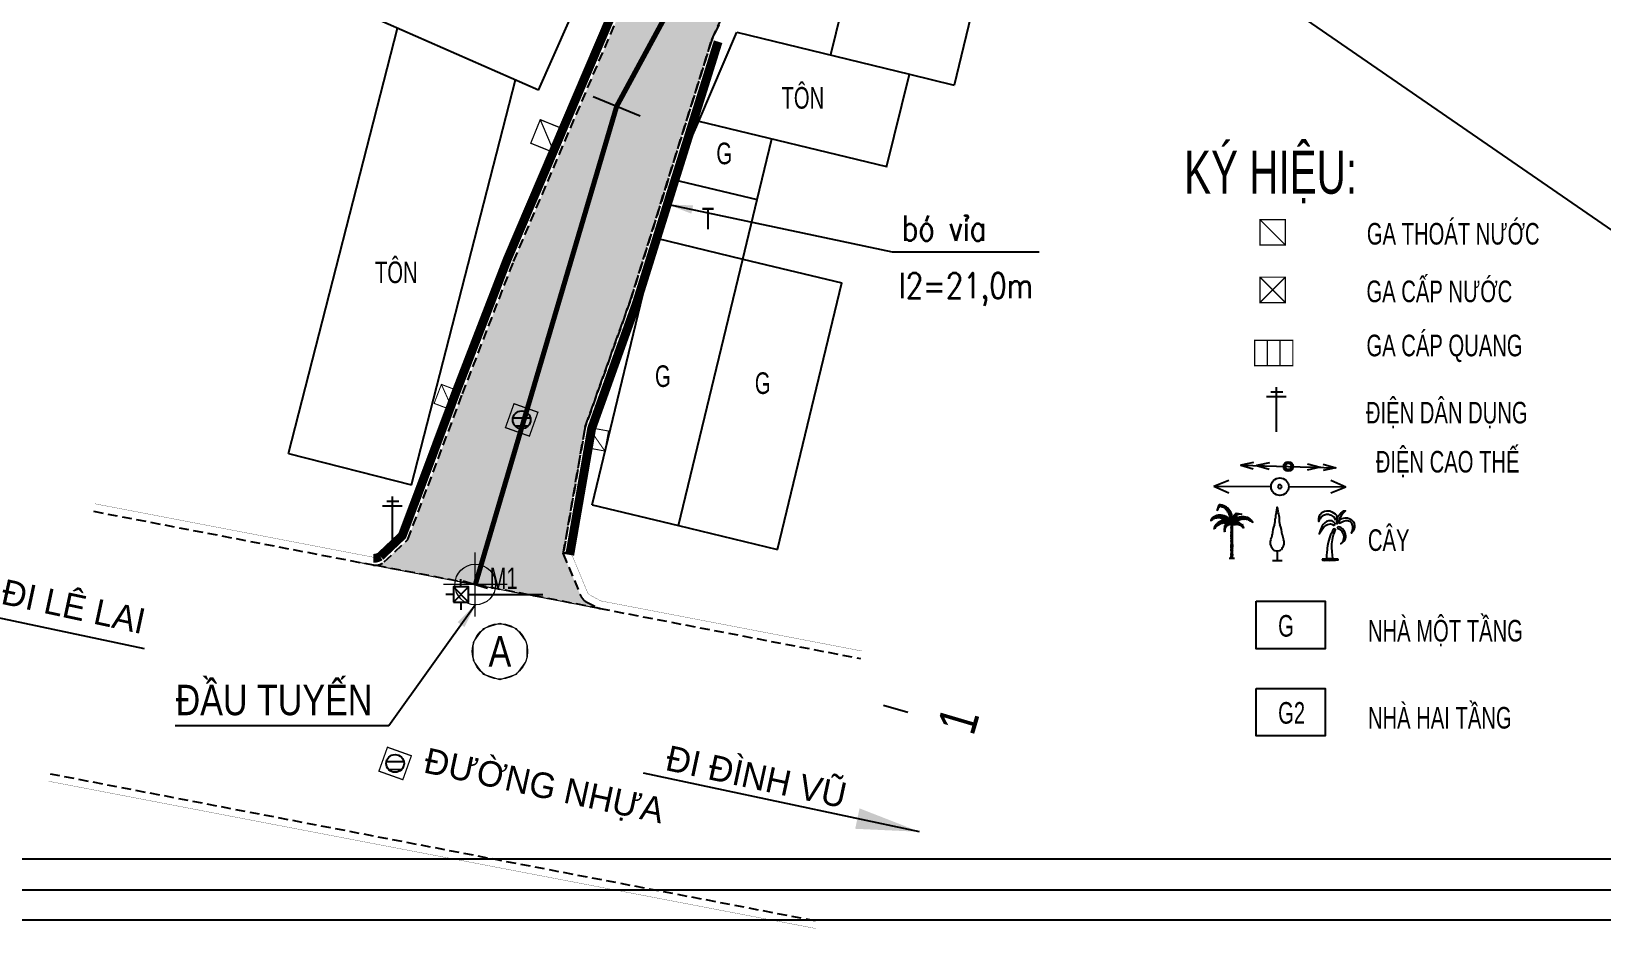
# Model space of a CAD drawing. Header units: millimetres. Extents: x 599607 to 1199256, y 2309327 to 4618784.
# Drawn here: x 1198809.9 to 1198871.7, y 4618521.3 to 4618556.7 of the extents above; entities that cross this region are included whole.
import ezdxf
from ezdxf.enums import TextEntityAlignment as Align

# ---------------------------------------------------------------- set-up
doc = ezdxf.new("R2010")
doc.units = ezdxf.units.MM
doc.set_wipeout_variables(frame=1)
for name, pattern in [('DASHDOT', [1, 0.5, -0.25, 0, -0.25]), ('DASHED', [19.05, 12.7, -6.35]), ('HIDDEN', [0.375, 0.25, -0.125])]:
    doc.linetypes.add(name, pattern=pattern)
for name, color, linetype in [('CAY', 3, 'Continuous'), ('cd', 7, 'Continuous'), ('chu', 6, 'Continuous'), ('coc', 1, 'Continuous'), ('Coc tren tuyen', 3, 'Continuous'), ('ENTTNTHIETKE1', 2, 'Continuous'), ('GA', 7, 'Continuous'), ('KHUNGTEN', 5, 'Continuous'), ('KYHIEU', 7, 'Continuous'), ('NOI', 2, 'Continuous'), ('thep', 2, 'Continuous')]:
    doc.layers.add(name, color=color, linetype=linetype)
doc.layers.add('KCS_Plotter', color=11, linetype='Continuous', plot=False)
for name, color, linetype, lineweight in [('LC Dim', 8, 'Continuous', 18), ('LC Hatch', 252, 'Continuous', 9), ('LC ISO', 160, 'Continuous', 13), ('LC Khac', 4, 'Continuous', 9), ('LC MANH DUT', 35, 'HIDDEN', 5), ('LC Net dam 1', 30, 'Continuous', 30), ('LC Net manh', 239, 'Continuous', 5), ('LC Net truc', 79, 'DASHDOT', 13), ('LC Text1', 3, 'Continuous', 20), ('LC Text2', 7, 'Continuous', 25), ('TK tên cọc', 6, 'Continuous', 18)]:
    doc.layers.add(name, color=color, linetype=linetype, lineweight=lineweight)
doc.styles.add('General text 2', font='arial.ttf')
doc.styles.add('LC 3', font='vnsimli.shx', dxfattribs={"width": 0.75})
doc.styles.get("Standard").update_dxf_attribs({"font": 'RomanS'})
doc.styles.add('style1', font='')
doc.styles.add('T2', font='', dxfattribs={"width": 0.8})
doc.styles.get('style1').set_extended_font_data('.VnAvantH')
doc.styles.get('T2').set_extended_font_data('.VnArialH')
doc.dimstyles.new('ISO-25', dxfattribs={"dimtxt": 2.5, "dimasz": 2.5, "dimexe": 1.25, "dimexo": 0.625, "dimtad": 1, "dimtxsty": 'Standard', "dimcen": 2.5, "dimadec": 0, "dimazin": 2, "dimtfac": 0, "dimtdec": 0, "dimtofl": 0, "dimtmove": 0, "dimatfit": 0, "dimfxl": 1, "dimtzin": 0, "dimarcsym": 0})

# ---------------------------------------------------------------- blocks, each defined once
blk = doc.blocks.new('cay')
at = {"layer": 'CAY', "color": 3, "extrusion": (-0.000518657, 0.000768986, 1)}
for p, q in [((-0.2, 0, 0), (0.2, 0, 0)), ((-0.02, 0.76, 0), (-0.02, 0, 0)), ((-0.38, -0.01, 0), (0.36, -0.01, 0))]:
    blk.add_line(p, q, dxfattribs=at)
blk.add_lwpolyline([(-0.06, 3.91), (-0.02, 4.2), (0.02, 3.91, 0.060426), (0.05, 3.76, -0.106971), (0.13, 3.29, 0.106991), (0.2, 2.82)], format="xyb", dxfattribs=at)
for centre, radius, start, end in [((0.96, 3.36), 1.12, 159.0538, 183.4768), ((-0.67, 3.98), 0.619, 339.0538, 352.8855), ((2.45, 1.79), 2.88, 159.0493, 175.3553), ((-1.29, 3.22), 1.12, 339.0493, 3.4768), ((-2.49, 1.79), 2.88, 4.6759, 20.9819), ((-0.04, 1.39), 0.539, 154.1495, 205.8817), ((-1.53, 2.12), 1.12, 334.1495, 355.3553), ((1.5, 2.12), 1.12, 184.6759, 205.8817), ((0, 1.39), 0.539, 334.1495, 25.8817), ((0.91, 1.85), 1.59, 205.8817, 218.192), ((-0.1, 1.06), 0.312, 218.192, 284.9931), ((0.06, 1.06), 0.312, 255.038, 321.8392), ((-0.94, 1.85), 1.59, 321.8392, 334.1495)]:
    blk.add_arc(centre, radius, start, end, dxfattribs=at)
blk = doc.blocks.new('cdien')
at = {"layer": 'cd', "extrusion": (-0.000518657, 0.000768986, 1)}
for p, q in [((-0.8, 2.78, 0), (0.76, 2.78, 0)), ((-0.46, 3.14, 0), (0.49, 3.14, 0)), ((0, 0), (0, 3.5, 0))]:
    blk.add_line(p, q, dxfattribs=at)
blk = doc.blocks.new('*X1')
at = {"color": 0}
for p, q in [((183.34, -101.34), (183.41, -101.27)), ((183.35, -101.19), (183.42, -101.12)), ((183.35, -101.47), (183.41, -101.41)), ((183.36, -101.61), (183.42, -101.54)), ((183.36, -102.03), (183.43, -101.96)), ((183.36, -102.17), (183.43, -102.1)), ((183.37, -101.74), (183.43, -101.67)), ((183.37, -101.88), (183.44, -101.81)), ((183.38, -102.29), (183.45, -102.22)), ((183.38, -102.43), (183.45, -102.36)), ((183.38, -102.58), (183.45, -102.51)), ((183.38, -102.72), (183.45, -102.65)), ((183.38, -102.86), (183.45, -102.79)), ((183.38, -103), (183.45, -102.93)), ((183.38, -103.14), (183.45, -103.07)), ((183.38, -103.28), (183.45, -103.21)), ((183.38, -103.42), (183.45, -103.35)), ((183.38, -103.56), (183.46, -103.49)), ((183.38, -103.7), (183.45, -103.63)), ((183.38, -103.85), (183.45, -103.78)), ((183.34, -106.43), (183.42, -106.35)), ((183.36, -105.42), (183.44, -105.35)), ((183.36, -105.99), (183.44, -105.91)), ((183.36, -106.12), (183.43, -106.06)), ((183.36, -106.27), (183.44, -106.19)), ((183.36, -106.56), (183.43, -106.48)), ((183.37, -105.27), (183.47, -105.17)), ((183.37, -105.55), (183.43, -105.49)), ((183.37, -106.69), (183.43, -106.63)), ((183.38, -103.99), (183.45, -103.92)), ((183.38, -104.7), (183.46, -104.62)), ((183.38, -104.84), (183.45, -104.77)), ((183.38, -105.82), (183.46, -105.75)), ((183.38, -107.67), (183.45, -107.59)), ((183.38, -107.8), (183.45, -107.74)), ((183.39, -104.12), (183.45, -104.06)), ((183.39, -104.26), (183.46, -104.19)), ((183.39, -104.4), (183.46, -104.33)), ((183.39, -104.54), (183.46, -104.47)), ((183.39, -105.68), (183.45, -105.61)), ((183.39, -107.52), (183.46, -107.44)), ((183.4, -104.96), (183.46, -104.9)), ((183.4, -105.1), (183.47, -105.03)), ((183.41, -106.79), (183.46, -106.74)), ((183.41, -107.91), (183.48, -107.85)), ((183.42, -107.35), (183.51, -107.25)), ((183.44, -106.9), (183.5, -106.84)), ((183.45, -107.03), (183.51, -106.97)), ((183.46, -107.16), (183.53, -107.1)), ((183.37, -108.81), (183.44, -108.74)), ((183.37, -109.93), (183.45, -109.86)), ((183.38, -108.52), (183.45, -108.44)), ((183.38, -108.66), (183.45, -108.59)), ((183.38, -108.94), (183.44, -108.88)), ((183.38, -109.65), (183.48, -109.55)), ((183.38, -109.78), (183.45, -109.71)), ((183.38, -110.07), (183.45, -110)), ((183.39, -109.07), (183.46, -109)), ((183.39, -109.21), (183.46, -109.14)), ((183.4, -108.07), (183.47, -108)), ((183.41, -108.2), (183.47, -108.14)), ((183.41, -108.34), (183.48, -108.27)), ((183.41, -109.33), (183.48, -109.27)), ((183.41, -110.18), (183.47, -110.12)), ((183.42, -109.46), (183.48, -109.4)), ((183.47, -110.27), (183.52, -110.21))]:
    blk.add_line(p, q, dxfattribs=at)
blk = doc.blocks.new('PAL1')
at = {"color": 3}
for p, q in [((-3.83, 14.16), (-4.4, 12.61)), ((-3.81, 14.16), (-4.39, 12.61)), ((0.71, 11.95), (2.25, 11.73)), ((0.71, 11.94), (2.24, 11.71))]:
    blk.add_line(p, q, dxfattribs=at)
at = {"color": 0}
for p, q in [((-2.18, 8.4), (-2.48, 8.38)), ((-2.15, 8.5), (-2.45, 8.48)), ((-2.1, 8.6), (-2.41, 8.58)), ((-2.04, 8.7), (-2.37, 8.68)), ((-1.98, 8.8), (-2.32, 8.78)), ((-1.91, 8.9), (-2.26, 8.88)), ((-1.98, 8.02), (-2.21, 8.37)), ((-1.83, 9), (-2.2, 8.98)), ((-1.92, 8.11), (-2.16, 8.47)), ((-1.74, 9.1), (-2.12, 9.08)), ((-1.86, 8.19), (-2.11, 8.58)), ((-1.64, 9.21), (-2.08, 9.18)), ((-1.8, 8.27), (-2.06, 8.67)), ((-1.73, 8.35), (-2, 8.77)), ((-1.53, 9.31), (-1.98, 9.29)), ((-1.65, 8.41), (-1.94, 8.86)), ((-1.58, 8.48), (-1.88, 8.94)), ((-1.4, 9.41), (-1.85, 9.39)), ((-1.5, 8.54), (-1.82, 9.02)), ((-1.42, 8.59), (-1.75, 9.1)), ((-1.24, 9.52), (-1.71, 9.49)), ((-1.37, 8.63), (-1.63, 9.2)), ((-1.04, 9.63), (-1.53, 9.6)), ((-0.7, 9.74), (-1.3, 9.71)), ((-0.1, 9.34), (0.42, 9.65)), ((0.25, 9.43), (0.68, 9.68)), ((0.47, 9.45), (0.88, 9.69)), ((0.66, 9.45), (1.06, 9.68)), ((0.83, 9.43), (1.22, 9.66)), ((0.98, 9.41), (1.36, 9.63)), ((1.07, 8.78), (0.98, 9.39)), ((1.12, 9.38), (1.45, 9.57)), ((1.14, 8.78), (1.13, 9.38)), ((1.23, 8.77), (1.23, 9.35)), ((1.25, 9.34), (1.57, 9.52)), ((1.33, 8.76), (1.33, 9.32)), ((1.38, 9.3), (1.68, 9.48)), ((1.43, 8.75), (1.43, 9.28)), ((1.49, 9.25), (1.78, 9.42)), ((1.53, 8.74), (1.52, 9.24)), ((1.6, 9.2), (1.88, 9.37)), ((1.62, 8.71), (1.62, 9.19)), ((1.7, 9.15), (1.97, 9.31)), ((1.72, 8.68), (1.72, 9.14)), ((1.8, 9.09), (2.06, 9.24)), ((1.82, 8.65), (1.82, 9.08)), ((1.87, 9.02), (2.14, 9.18)), ((1.92, 8.6), (1.91, 9.02)), ((1.97, 8.97), (2.22, 9.11)), ((2.01, 8.56), (2.01, 8.94)), ((2.06, 8.91), (2.29, 9.04)), ((2.11, 8.5), (2.11, 8.86)), ((2.14, 8.84), (2.36, 8.97)), ((2.21, 8.43), (2.21, 8.77)), ((2.54, 8.9), (2.22, 8.79)), ((2.61, 8.76), (2.31, 8.68)), ((2.31, 8.36), (2.31, 8.67)), ((2.4, 8.27), (2.4, 8.56)), ((2.41, 8.54), (2.61, 8.55)), ((2.47, 8.47), (2.66, 8.47)), ((2.5, 8.17), (2.5, 8.43)), ((2.53, 8.39), (2.71, 8.38)), ((2.58, 8.31), (2.74, 8.26)), ((-2.34, 7.9), (-2.57, 7.89)), ((-2.35, 7.8), (-2.57, 7.79)), ((-2.36, 7.7), (-2.57, 7.69)), ((-2.32, 8), (-2.56, 7.99)), ((-2.37, 7.6), (-2.56, 7.59)), ((-2.29, 8.1), (-2.55, 8.08)), ((-2.37, 7.51), (-2.55, 7.5)), ((-2.37, 7.41), (-2.54, 7.4)), ((-2.27, 8.2), (-2.53, 8.18)), ((-2.37, 7.31), (-2.52, 7.3)), ((-2.23, 8.3), (-2.51, 8.28)), ((-2.36, 7.22), (-2.49, 7.21)), ((-2.35, 7.12), (-2.46, 7.11)), ((-2.23, 7.34), (-2.37, 7.55)), ((-2.25, 7.19), (-2.37, 7.37)), ((-2.21, 7.48), (-2.36, 7.72)), ((-2.17, 7.6), (-2.34, 7.86)), ((-2.13, 7.72), (-2.32, 8)), ((-2.09, 7.83), (-2.28, 8.13)), ((-2.04, 7.93), (-2.25, 8.25)), ((2.6, 8.06), (2.6, 8.27)), ((2.63, 8.22), (2.79, 8.1))]:
    blk.add_line(p, q, dxfattribs=at)
for p, q in [((-1.78, 9.62), (-0.78, 9.74)), ((-1.52, 9.31), (-1.29, 8.68)), ((-1.39, 9.42), (-1.17, 8.75)), ((-1.24, 9.52), (-1.05, 8.77)), ((-1.04, 9.63), (-0.88, 8.82)), ((-0.78, 9.74), (-0.71, 8.88)), ((-0.72, 9.39), (-0.69, 9.53)), ((-0.72, 9.38), (-0.71, 9.21)), ((-0.71, 9.21), (-0.72, 9.38)), ((-0.69, 9.65), (-0.7, 9.76)), ((-0.66, 9.74), (-0.6, 8.88)), ((-0.63, 9.38), (-0.63, 9.21)), ((-0.63, 9.28), (-0.62, 9.16)), ((-0.63, 9.21), (-0.6, 9.09)), ((-0.63, 9.21), (-0.6, 9.09)), ((-0.6, 9.09), (-0.63, 9.21)), ((-0.61, 9.53), (-0.61, 9.65)), ((-0.6, 8.97), (-0.61, 8.9)), ((-0.6, 8.97), (-0.61, 8.9)), ((-0.61, 8.9), (-0.6, 8.97)), ((-0.6, 9.09), (-0.6, 8.97)), ((-0.6, 9.09), (-0.6, 8.97)), ((-0.6, 8.97), (-0.6, 9.09)), ((-0.58, 9.67), (-0.51, 8.81)), ((-0.52, 9.09), (-0.45, 9.38)), ((-0.52, 9.09), (-0.48, 9.28)), ((-0.52, 8.97), (-0.52, 9.09)), ((-0.52, 8.97), (-0.52, 9.09)), ((-0.51, 8.9), (-0.52, 8.97)), ((-0.51, 8.9), (-0.52, 8.97)), ((-0.38, 9.32), (-0.44, 9.38)), ((-0.43, 9.42), (-0.37, 9.46)), ((-0.3, 9.34), (-0.38, 9.32)), ((-0.37, 9.46), (-0.3, 9.44)), ((-0.3, 9.44), (-0.3, 9.34)), ((0.25, 9.43), (0.51, 8.78)), ((0.47, 9.45), (0.7, 8.79)), ((0.65, 9.45), (0.84, 8.77)), ((0.82, 9.43), (0.98, 8.78)), ((-2.25, 7.19), (-2.37, 7.51)), ((-2.26, 7.02), (-2.37, 7.31)), ((-2.23, 7.34), (-2.36, 7.72)), ((-2.21, 7.48), (-2.35, 7.8)), ((-2.17, 7.6), (-2.32, 8)), ((2.68, 8.01), (2.63, 8.22)), ((-1.13, 0.02), (0.13, 0.02)), ((-1.13, 0.02), (0.13, 0.02)), ((-0.97, 0.02), (0.29, 0.02)), ((-0.97, 0.02), (0.29, 0.02)), ((-0.79, 0.08), (-0.89, 0.02)), ((-0.79, 0.08), (-0.89, 0.02)), ((-0.89, 0.02), (-0.79, 0.08)), ((-0.89, 0.02), (-0.23, 0.02)), ((-0.72, 0.12), (-0.79, 0.08)), ((-0.72, 0.12), (-0.79, 0.08)), ((-0.79, 0.08), (-0.72, 0.12)), ((-0.7, 0.17), (-0.72, 0.12)), ((-0.7, 0.17), (-0.72, 0.12)), ((-0.72, 0.12), (-0.7, 0.17)), ((-0.67, 0.21), (-0.7, 0.17)), ((-0.67, 0.21), (-0.7, 0.17)), ((-0.7, 0.17), (-0.67, 0.21)), ((-0.64, 0.3), (-0.67, 0.21)), ((-0.64, 0.3), (-0.67, 0.21)), ((-0.67, 0.21), (-0.64, 0.3)), ((-0.65, 0.6), (-0.64, 0.54)), ((-0.65, 0.6), (-0.64, 0.54)), ((-0.64, 0.54), (-0.65, 0.6)), ((-0.64, 0.54), (-0.63, 0.39)), ((-0.64, 0.54), (-0.63, 0.39)), ((-0.63, 0.39), (-0.64, 0.54)), ((-0.63, 0.39), (-0.64, 0.3)), ((-0.63, 0.39), (-0.64, 0.3)), ((-0.64, 0.3), (-0.63, 0.39))]:
    blk.add_line(p, q)
for points in [[(-0.62, 9.16), (-0.6, 9.09), (-0.6, 8.97), (-0.61, 8.9), (-0.62, 8.74), (-0.63, 8.64), (-0.63, 8.54), (-0.63, 8.46), (-0.62, 8.36), (-0.62, 8.24), (-0.65, 8.09), (-0.64, 7.91), (-0.64, 7.34), (-0.64, 7.24), (-0.64, 7.14), (-0.65, 6.84), (-0.64, 6.47), (-0.66, 6.06), (-0.65, 5.92), (-0.65, 5.82), (-0.65, 5.74), (-0.64, 5.64), (-0.64, 5.52), (-0.67, 5.38), (-0.66, 5.19), (-0.63, 5.07), (-0.62, 4.97), (-0.62, 4.85), (-0.65, 4.71), (-0.65, 4.52), (-0.62, 4.4), (-0.62, 4.29), (-0.63, 4.21), (-0.63, 4.14), (-0.6, 3.94), (-0.63, 3.83), (-0.61, 3.75), (-0.69, 3.5), (-0.71, 3.3), (-0.72, 3.19), (-0.65, 2.89), (-0.65, 2.81), (-0.64, 2.7), (-0.64, 2.58), (-0.68, 2.47), (-0.66, 2.35), (-0.66, 2.23), (-0.67, 2.16), (-0.67, 2), (-0.64, 1.9), (-0.64, 1.8), (-0.64, 1.72), (-0.63, 1.62), (-0.63, 1.5), (-0.66, 1.35), (-0.65, 1.17), (-0.68, 1.05), (-0.68, 0.93), (-0.69, 0.86), (-0.64, 0.7), (-0.65, 0.6), (-0.64, 0.54), (-0.63, 0.39), (-0.64, 0.3), (-0.67, 0.21), (-0.7, 0.17), (-0.72, 0.12), (-0.79, 0.08), (-0.89, 0.02)], [(-0.35, 9.32), (-0.36, 9.09), (-0.36, 8.97), (-0.35, 8.9), (-0.35, 8.74), (-0.34, 8.64), (-0.34, 8.54), (-0.34, 8.46), (-0.35, 8.36), (-0.35, 8.24), (-0.32, 8.09), (-0.32, 7.91), (-0.32, 7.34), (-0.32, 7.24), (-0.32, 7.14), (-0.32, 6.84), (-0.32, 6.47), (-0.31, 6.06), (-0.31, 5.92), (-0.31, 5.82), (-0.31, 5.74), (-0.32, 5.64), (-0.32, 5.52), (-0.3, 5.38), (-0.3, 5.19), (-0.33, 5.07), (-0.34, 4.97), (-0.34, 4.85), (-0.31, 4.71), (-0.32, 4.52), (-0.35, 4.4), (-0.35, 4.29), (-0.34, 4.21), (-0.33, 4.14), (-0.36, 3.94), (-0.33, 3.83), (-0.36, 3.75), (-0.27, 3.5), (-0.25, 3.3), (-0.24, 3.19), (-0.31, 2.89), (-0.31, 2.81), (-0.33, 2.7), (-0.33, 2.58), (-0.28, 2.47), (-0.31, 2.35), (-0.31, 2.23), (-0.3, 2.16), (-0.29, 2), (-0.32, 1.9), (-0.32, 1.8), (-0.32, 1.72), (-0.34, 1.62), (-0.34, 1.5), (-0.31, 1.35), (-0.31, 1.17), (-0.29, 1.05), (-0.29, 0.93), (-0.28, 0.86), (-0.32, 0.7), (-0.31, 0.6), (-0.32, 0.54), (-0.33, 0.39), (-0.32, 0.3), (-0.3, 0.21), (-0.26, 0.17), (-0.24, 0.12), (-0.18, 0.08), (-0.08, 0.02)]]:
    blk.add_lwpolyline(points)
for centre, radius, start, end in [((-3.87, 12.82), 0.426, 174.6361, 197.0492), ((-4.03, 12.96), 0.237, 187.8464, 223.1339), ((-4.5, 12.88), 0.313, 357.3032, 28.9671), ((-3.81, 13.25), 0.414, 200.4238, 224.5176), ((-3.82, 13.22), 0.343, 179.5377, 213.691), ((-3.4, 13.48), 0.763, 194.8617, 213.4571), ((-4.37, 13.11), 0.339, 5.3167, 41.8891), ((-3.61, 13.49), 0.468, 184.556, 222.0034), ((-3.69, 13.53), 0.345, 171.945, 231.0088), ((-3.57, 13.6), 0.428, 166.6166, 229.8147), ((-3.4, 13.74), 0.536, 165.8472, 221.3606), ((-3.22, 13.88), 0.669, 172.6426, 218.6224), ((-2.8, 14), 1.05, 177.3643, 207.0997), ((-2.75, 14.02), 1.05, 172.6155, 207.0898), ((-2.68, 13.94), 1.06, 168.4382, 200.4738), ((-0.8, 14.05), 2.88, 178.0379, 188.999), ((-5.15, 14.09), 1.59, 346.2333, 1.8176), ((-4.05, 13.98), 0.573, 332.1595, 15.7739), ((-4.03, 14.03), 0.64, 322.6801, 7.6988), ((11.6, 10.33), 15.34, 165.7857, 167.5249), ((-5.01, 14.03), 1.83, 347.1746, 1.5917), ((-4.85, 13.89), 1.76, 350.5326, 5.6265), ((-4.15, 13.92), 1.19, 343.4609, 5.4236), ((-4.07, 13.85), 1.24, 338.5264, 7.1832), ((-5.08, 13.64), 2.35, 356.6456, 8.1343), ((-3.5, 13.58), 0.938, 347.1308, 21.4995), ((-3.4, 13.61), 0.963, 342.9265, 14.9552), ((-3.2, 13.52), 0.936, 338.7165, 16.3399), ((-3, 13.43), 0.884, 337.7943, 18.3971), ((-2.99, 13.41), 0.978, 335.668, 13.0874), ((-2.7, 13.34), 0.822, 326.581, 15.2447), ((-3.07, 13.29), 1.31, 334.846, 7.286), ((-3.63, 13.21), 1.97, 342.1167, 4.857), ((-3.47, 13.04), 1.94, 342.013, 7.2775), ((-4.63, 13.04), 3.22, 345.7249, 1.9086), ((-4.31, 13.11), 3.04, 340.6206, 358.1407), ((-5.49, 12.77), 4.35, 347.1342, 1.2204), ((-6.91, 12.78), 5.88, 347.4863, 359.4487), ((-10.82, 13.48), 9.95, 347.4317, 354.6899), ((-5.03, 9.97), 0.944, 132.1752, 187.6851), ((-4.9, 10.1), 0.944, 145.8204, 187.6851), ((-4.68, 10.25), 0.944, 141.1803, 187.6851), ((-4.46, 10.38), 0.944, 137.9196, 187.6851), ((-4.22, 10.48), 0.944, 135.5051, 187.6851), ((-4.13, 7.93), 0.944, 152.5965, 194.1119), ((-4.03, 10.56), 0.944, 134.6731, 187.6851), ((-4.02, 8.1), 0.944, 152.5965, 196.266), ((-3.95, 8.26), 0.944, 152.5965, 200.3043), ((-3.85, 10.6), 0.944, 132.4643, 187.6851), ((-3.8, 8.48), 0.944, 152.5965, 203.1975), ((-3.71, 10.62), 0.944, 129.2323, 187.6851), ((-3.63, 8.67), 0.944, 152.5965, 208.1065), ((-3.55, 10.67), 0.944, 131.0803, 187.6851), ((-3.45, 8.86), 0.944, 152.5965, 208.1065), ((-3.39, 10.69), 0.944, 130.5918, 187.6851), ((-3.29, 8.99), 0.944, 152.5965, 208.1065), ((-3.24, 10.72), 0.944, 130.9689, 187.6851), ((-3.14, 9.1), 0.944, 152.5965, 208.1065), ((-3.1, 10.73), 0.944, 131.271, 187.6851), ((-3.02, 9.16), 0.944, 152.5965, 208.1065), ((-2.96, 10.71), 0.944, 128.8166, 187.6851), ((-2.88, 9.27), 0.944, 152.5965, 208.1065), ((-2.82, 10.71), 0.944, 128.4608, 187.6851), ((-2.74, 9.34), 0.944, 152.5965, 208.1065), ((-2.67, 10.72), 0.944, 129.9952, 187.6851), ((-2.61, 9.42), 0.944, 152.5965, 208.1065), ((-2.52, 10.68), 0.944, 127.9054, 187.6851), ((-2.49, 9.48), 0.944, 152.5965, 208.1065), ((-2.38, 10.63), 0.944, 125.2704, 187.6851), ((-2.35, 9.51), 0.944, 152.5965, 208.1065), ((-2.21, 9.56), 0.944, 152.5965, 208.1065), ((-2.21, 10.6), 0.944, 125.6709, 187.6851), ((-2.1, 10.55), 0.944, 124.6416, 187.6851), ((-2.07, 9.62), 0.944, 152.5965, 208.1065), ((-1.94, 10.53), 0.944, 126.2201, 187.6851), ((-1.92, 9.63), 0.944, 152.5965, 208.1065), ((-1.79, 10.46), 0.944, 124.8884, 187.6851), ((-1.77, 9.63), 0.944, 152.5965, 208.1065), ((-1.63, 10.4), 0.944, 125.3212, 187.6851), ((-1.6, 9.66), 0.944, 150.617, 208.1065), ((-1.49, 10.31), 0.944, 124.2297, 187.6851), ((-1.48, 9.66), 0.944, 150.0714, 208.1065), ((-1.34, 10.24), 0.944, 124.7978, 187.6851), ((-1.33, 9.69), 0.944, 152.0007, 208.1065), ((-1.2, 10.12), 0.944, 122.9623, 187.6851), ((-1.16, 9.68), 0.944, 151.3129, 208.1065), ((-1.08, 10.05), 0.944, 125.3212, 187.6851), ((-0.99, 9.68), 0.944, 152.5965, 208.1065), ((-0.94, 9.96), 0.944, 124.2297, 187.6851), ((-0.83, 9.65), 0.944, 152.5965, 208.1065), ((-0.79, 9.89), 0.944, 126.9548, 187.6851), ((-0.66, 9.63), 0.944, 152.5965, 208.1065), ((-0.65, 9.77), 0.944, 127.3846, 187.6851), ((-0.59, 9.62), 0.944, 124.2297, 187.6851), ((-0.49, 9.57), 0.944, 151.7205, 208.1065), ((-0.43, 9.55), 0.944, 127.652, 187.6851), ((-0.35, 9.51), 0.944, 150.629, 208.1065), ((-0.3, 9.43), 0.944, 129.6691, 187.6851), ((-0.25, 9.27), 0.944, 127.652, 187.6851), ((-0.19, 9.5), 0.944, 152.5965, 208.1065), ((-0.12, 9.16), 0.944, 129.6691, 187.6851), ((12.08, 9.77), 13.16, 168.4343, 174.783), ((-6.3, 12.58), 5.55, 342.2807, 357.1977), ((-6.15, 12.54), 5.5, 339.7836, 355.6721), ((-1.03, 9.41), 0.594, 357.3768, 86.4921), ((-3.4, 11.94), 2.84, 328.4601, 358.876), ((-2.56, 11.59), 2.08, 319.4483, 1.7521), ((3.53, 9.77), 4.4, 180.9398, 191.749), ((-5.26, 12.75), 5.13, 330.3994, 342.5815), ((-1.15, 9.49), 0.438, 351.2591, 32.0281), ((-4.97, 12.31), 4.8, 331.4707, 344.8484), ((4.38, 8.01), 5.42, 149.9971, 158.2296), ((-2.05, 11.1), 1.82, 319.7815, 341.9777), ((-0.22, 9.21), 0.497, 48.0062, 124.5945), ((-0.39, 9.22), 0.337, 75.0121, 110.4471), ((-0.14, 9.11), 0.746, 10.6422, 117.4703), ((-0.17, 9.14), 0.843, 45.5461, 110.4677), ((-0.31, 8.83), 1.31, 37.8464, 94.5062), ((-0.28, 8.96), 1.31, 37.8464, 94.5062), ((-0.24, 9.1), 1.31, 37.8464, 94.5062), ((0.4, 8.78), 0.916, 101.2817, 140.6117), ((-0.2, 9.24), 1.31, 37.8464, 94.5062), ((-0.15, 9.38), 1.31, 37.8464, 94.5062), ((-0.1, 9.5), 1.31, 37.8464, 94.5062), ((-1.47, 8.6), 1.48, 3.3288, 30.5309), ((0.03, 9.61), 1.3, 45.6453, 98.3166), ((-0.21, 9.18), 0.461, 357.1182, 81.4213), ((-1.34, 8.63), 1.48, 3.4392, 30.5309), ((0.09, 10.21), 0.872, 31.318, 99.5798), ((-0.1, 9.34), 0.461, 357.1182, 81.5659), ((-1.21, 8.65), 1.48, 3.5579, 30.5309), ((-0.45, 9.19), 0.944, 359.7902, 55.3002), ((-0.15, 10.27), 1.06, 17.3741, 76.5143), ((-0.31, 9.28), 0.944, 359.7902, 57.2677), ((-0.26, 10.6), 1.1, 7.4547, 59.5482), ((-0.22, 9.4), 0.944, 359.7902, 56.1762), ((0.07, 10.83), 0.864, 359.1523, 69.3843), ((-0.1, 9.53), 0.944, 359.7902, 55.3002), ((0.24, 11.04), 0.712, 15.9742, 72.4938), ((0.05, 9.63), 0.944, 359.7902, 56.1171), ((0.3, 11.29), 0.631, 356.3279, 62.3015), ((0.38, 11.35), 0.631, 4.9046, 62.3015), ((0.18, 9.73), 0.944, 359.7902, 55.6531), ((0.33, 9.81), 0.944, 359.7902, 56.5838), ((0.48, 11.47), 0.63, 358.1655, 43.7078), ((0.47, 9.9), 0.944, 359.7902, 55.896), ((0.62, 9.95), 0.944, 359.7902, 57.8253), ((0.46, 11.47), 0.784, 359.6316, 30.7921), ((0.73, 10), 0.944, 359.7902, 57.2797), ((0.61, 11.56), 0.781, 355.6915, 21.6371), ((0.89, 10.05), 0.944, 359.7902, 58.1978), ((1.18, 11.61), 0.417, 356.0414, 28.8452), ((1.02, 10.13), 0.944, 359.7902, 56.3002), ((0.98, 11.51), 0.781, 8.0155, 21.6371), ((1.16, 10.18), 0.944, 359.7902, 54.9007), ((1.31, 10.19), 0.944, 359.7902, 56.8332), ((1.13, 11.49), 0.781, 11.5763, 21.6371), ((1.46, 10.22), 0.944, 359.7902, 57.04), ((1.25, 11.49), 0.781, 11.5763, 19.6581), ((1.38, 11.49), 0.781, 11.5763, 18.0105), ((1.59, 10.25), 0.944, 359.7902, 55.3002), ((1.73, 10.26), 0.944, 359.7902, 55.3002), ((1.88, 10.25), 0.944, 359.7902, 55.3002), ((2.04, 10.25), 0.944, 359.7902, 55.3002), ((2.21, 10.22), 0.944, 359.7902, 55.3002), ((2.35, 10.22), 0.944, 359.7902, 55.3002), ((2.53, 10.2), 0.944, 359.7902, 55.3002), ((2.73, 10.15), 0.944, 359.7902, 55.3002), ((2.98, 10.08), 0.944, 359.7902, 55.3002), ((3.22, 9.98), 0.944, 359.7902, 55.3002), ((3.45, 9.86), 0.944, 359.7902, 55.3002), ((3.6, 9.75), 0.944, 359.7902, 55.3002), ((3.77, 9.65), 0.944, 359.7902, 55.3002), ((4, 9.48), 0.944, 359.7902, 55.3002)]:
    blk.add_arc(centre, radius, start, end)
at = {"color": 3}
for centre, radius, start, end in [((-3.89, 10.57), 3.6, 341.0343, 88.7108), ((-3.89, 10.57), 3.58, 341.0343, 88.7108), ((-3.51, 8.16), 3.28, 21.4886, 133.7894), ((-3.51, 8.16), 3.27, 21.4886, 133.7894), ((-2.17, 7.02), 3.11, 56.3539, 168.8775), ((-2.17, 7.02), 3.1, 56.2603, 168.8775), ((0.02, 7.48), 2.41, 107.5819, 191.6883), ((0.02, 7.48), 2.39, 107.5819, 191.6883), ((2.64, 9.45), 3.16, 127.9057, 179.4533), ((2.64, 9.45), 3.15, 127.9057, 180.0989), ((2.46, 7.93), 3.11, 28.0053, 153.0201), ((0.54, 7.06), 2.41, 21.5667, 110.5207), ((0.54, 7.06), 2.39, 21.5667, 110.7666), ((2.46, 7.93), 3.1, 28.0053, 153.0201)]:
    blk.add_arc(centre, radius, start, end, dxfattribs=at)
blk.add_blockref('*X1', (-183.77, 110.35))
blk = doc.blocks.new('dua')
at = {"layer": 'CAY', "color": 3, "linetype": 'Continuous', "extrusion": (-0.000518657, 0.000768986, 1)}
for p, q in [((0.34, 2.92, 0), (0.28, 2.72, 0)), ((0.62, 2.63, 0), (0.53, 2.52, 0)), ((0.71, 3.17, 0), (0.67, 2.88, 0))]:
    blk.add_line(p, q, dxfattribs=at)
for points in [[(0.4, 3.13), (0.37, 3.27), (0.29, 3.38), (0.19, 3.46), (0.1, 3.51), (-0.01, 3.56), (-0.15, 3.59), (-0.32, 3.59), (-0.46, 3.56), (-0.56, 3.52), (-0.66, 3.47), (-0.75, 3.39), (-0.82, 3.27), (-0.88, 3.15), (-0.92, 3.06), (-0.91, 3.27), (-0.89, 3.43), (-0.82, 3.59), (-0.68, 3.75), (-0.47, 3.85), (-0.29, 3.9), (-0.05, 3.88), (0.12, 3.81), (0.36, 3.65), (0.47, 3.54), (0.5, 3.42), (0.49, 3.32), (0.4, 3.13)], [(0.5, 2.96), (0.53, 3.2), (0.56, 3.34), (0.62, 3.46), (0.81, 3.7), (1.05, 3.88), (1.19, 3.9), (1.05, 3.76), (0.87, 3.56), (0.68, 3.24), (0.65, 3.13), (0.57, 2.93), (0.53, 2.86), (0.49, 2.86), (0.5, 2.96)], [(0.34, 2.92), (0.25, 3.03), (0.13, 3.09), (0.01, 3.11), (-0.14, 3.1), (-0.31, 3.06), (-0.45, 2.95), (-0.57, 2.81), (-0.65, 2.7), (-0.71, 2.57), (-0.79, 2.4), (-0.9, 2.08), (-0.69, 2.38), (-0.53, 2.6), (-0.38, 2.74), (-0.23, 2.82), (-0.1, 2.85), (0, 2.86), (0.11, 2.84), (0.21, 2.79), (0.28, 2.72)], [(0.53, 2.52), (0.65, 2.47), (0.76, 2.4), (0.86, 2.31), (0.92, 2.22), (0.99, 2.1), (1.03, 1.98), (1.05, 1.81), (1.03, 1.68), (0.99, 1.54), (0.91, 1.4), (0.83, 1.3), (0.96, 1.4), (1.05, 1.49), (1.15, 1.64), (1.2, 1.82), (1.2, 1.92), (1.19, 2.02), (1.16, 2.15), (1.13, 2.22), (1.05, 2.34), (0.95, 2.47), (0.81, 2.58), (0.74, 2.61), (0.62, 2.63)], [(0.71, 3.17), (0.9, 3.28), (1.03, 3.32), (1.17, 3.33), (1.34, 3.33), (1.48, 3.29), (1.64, 3.21), (1.81, 3.03), (1.87, 2.89), (1.89, 2.74), (1.89, 2.61), (1.85, 2.43), (1.76, 2.28), (1.67, 2.13), (1.74, 2.34), (1.77, 2.54), (1.75, 2.67), (1.72, 2.83), (1.67, 2.93), (1.59, 3.01), (1.52, 3.05), (1.42, 3.08), (1.33, 3.1), (1.22, 3.1), (1.02, 3.06), (0.86, 2.98), (0.77, 2.93), (0.67, 2.88)], [(0.2, 0.14), (0.13, 0.67), (0.12, 0.99), (0.12, 1.28), (0.16, 1.61), (0.19, 1.79), (0.25, 2), (0.31, 2.19), (0.41, 2.41), (0.26, 2.47), (0.17, 2.31), (0.1, 2.16), (0.01, 2), (-0.08, 1.76), (-0.14, 1.57), (-0.18, 1.39), (-0.23, 1.12), (-0.27, 0.94), (-0.27, 0.85), (-0.29, 0.61), (-0.3, 0.41), (-0.3, 0.14)], [(-0.65, 0.1), (-0.3, 0.14), (0.2, 0.14), (0.59, 0.1)], [(-0.65, 0.1), (-0.63, 0.01), (-0.43, -0.02), (-0.26, 0), (-0.22, 0), (-0.09, -0.01), (0, 0), (0.12, 0), (0.22, 0.01), (0.29, 0), (0.39, 0), (0.6, 0.02), (0.59, 0.1)]]:
    blk.add_lwpolyline(points, dxfattribs=at)
blk = doc.blocks.new('CCAOTHE')
h = blk.add_hatch(color=220)
h.paths.add_polyline_path([(0.5, 0), (0.75, 0, 1), (-0.75, 0), (-0.5, 0, -1)])
h.paths.add_polyline_path([(0.75, 0), (0.5, 0, -1), (-0.5, 0), (-0.75, 0, 1)])
at = {"color": 220}
for points in [[(-5.5, 0.5), (-7.5, 0), (-5.5, -0.5)], [(-7.5, 0), (7.5, 0)], [(-3, 0.5), (-5, 0), (-3, -0.5)], [(3, 0.5), (5, 0), (3, -0.5)], [(5.5, 0.5), (7.5, 0), (5.5, -0.5)]]:
    blk.add_lwpolyline(points, dxfattribs=at)
for radius in [0.75, 0.5]:
    blk.add_circle((0, 0), radius, dxfattribs=at)
blk = doc.blocks.new('cdht')
at = {"layer": 'KYHIEU', "color": 11, "linetype": 'Continuous'}
for p, q in [((-2.594, 0), (-2.007, 0.249)), ((-2.594, 0), (-2.007, -0.249)), ((2.594, 0), (2.007, 0.249)), ((2.594, 0), (2.007, -0.249))]:
    blk.add_line(p, q, dxfattribs=at)
at = {"layer": 'KYHIEU', "color": 11}
for p, q in [((-2.594, 0), (-0.348, 0)), ((-2.594, 0), (-0.348, 0)), ((2.594, 0), (0.348, 0))]:
    blk.add_line(p, q, dxfattribs=at)
blk.add_circle((0, 0), 0.348, dxfattribs=at)
at = {"layer": 'KYHIEU', "color": 11, "linetype": 'Continuous'}
for start, end in [(0, 180), (180, 0)]:
    blk.add_arc((0, 0), 0.075, start, end, dxfattribs=at)
blk = doc.blocks.new('coc')
at = {"layer": 'coc', "color": 1}
for points in [[(-0.3, 0), (-0.6, 0)], [(0.3, 0.3), (-0.3, -0.3)], [(-0.3, 0.3), (0.3, -0.3)], [(0, 0.3), (0, 0.6)], [(0.3, 0), (3.223, 0)], [(0, -0.3), (0, -0.6)]]:
    blk.add_lwpolyline(points, dxfattribs=at)
blk.add_lwpolyline([(-0.3, -0.3), (0.3, -0.3), (0.3, 0.3), (-0.3, 0.3)], close=True, dxfattribs=at)
blk = doc.blocks.new('bu lon')
at = {"layer": 'LC Khac', "color": 9}
for p, q in [((0, -0.786), (0, 0.786)), ((0.786, 0), (-0.786, 0))]:
    blk.add_line(p, q, dxfattribs=at)
at = {"layer": 'LC Khac', "color": 7}
blk.add_circle((0, 0), 0.5, dxfattribs=at)
blk = doc.blocks.new('MM')
at = {"layer": 'LC Khac', "xscale": 2.289702860291335, "yscale": 2.289702860291335, "zscale": 2.289702860291335}
blk.add_blockref('bu lon', (0, 0), dxfattribs=at)
blk = doc.blocks.new('coctrentuyen')
at = {"layer": 'Coc tren tuyen'}
for p, q in [((-0.48, 0.142), (0.48, -0.142)), ((16.063, -4.747, -2.74), (17.022, -5.03, -2.74))]:
    blk.add_line(p, q, dxfattribs=at)
blk.add_lwpolyline([(4.642, 19.22), (6.491, 18.456)], dxfattribs=at)
at = {"layer": 'LC Net truc', "color": 1, "ltscale": 4, "extrusion": (0, 0, -1)}
blk.add_lwpolyline([(40.345, 89.919, 0.2, 0.2, 0), (28.232, 91.437, 0.2, 0.2, 0), (8.706, 91.125, 0.2, 0.2, 0.190594), (-11.685, 82.681, 0.2, 0.2, 0), (-18.955, 75.642, 0.2, 0.2, 0.287747), (-22.763, 60.159, 0.2, 0.2, 0), (-13.462, 33.401, 0.2, 0.2, 0), (-5.566, 18.838, 0.2, 0.2, 0), (0, 0, 0, 0, 0)], format="xyseb", dxfattribs=at)
at = {"layer": 'Coc tren tuyen', "insert": (18.167, -5.567, -2.74), "char_height": 1.5, "width": 1.67619, "attachment_point": 1, "rotation": 73.53826}
blk.add_mtext('\\Fviet buddy.shx;\\W0.8000000000;\\T1.0000000000;\\o\\l1', dxfattribs=at)
blk = doc.blocks.new('*U27')
at = {"layer": 'Defpoints'}
blk.add_lwpolyline([(0, 2.97), (-1.75, 2.41), (-2.83, 0.92), (-2.83, -0.92), (-1.75, -2.41), (0, -2.98), (1.75, -2.41), (2.83, -0.92), (2.83, 0.92), (1.75, 2.41)], close=True, dxfattribs=at)
at = {"layer": 'LC Text1', "style": 'General text 2', "width": 0.6, "flags": 8}
blk.add_attdef('SYMBOL', text='', height=3, dxfattribs=at).set_placement((0, 0), align=Align.MIDDLE_CENTER)
blk.add_wipeout([(0, 2.97), (-1.75, 2.41), (-2.83, 0.92), (-2.83, -0.92), (-1.75, -2.41), (0, -2.98), (1.75, -2.41), (2.83, -0.92), (2.83, 0.92), (1.75, 2.41)]).dxf.layer = 'LC Net manh'
at = {"layer": 'LC ISO'}
blk.add_circle((0, 0), 2.98, dxfattribs=at)
blk = doc.blocks.new('khung vpn')
at = {"layer": 'Defpoints'}
blk.add_line((52498.758, -4235.276), (52556.46, -4235.276), dxfattribs=at)
at = {"layer": 'KHUNGTEN'}
blk.add_lwpolyline([(52556.243, -4234.885), (52502.048, -4234.885), (52502.048, -4195.662), (52556.243, -4195.662)], close=True, dxfattribs=at)
at = {"layer": 'thep'}
blk.add_lwpolyline([(52555.832, -4234.474), (52502.459, -4234.474), (52502.459, -4196.073), (52555.832, -4196.073)], close=True, dxfattribs=at)

msp = doc.modelspace()

# ---------------------------------------------------------------- hatches: boundary and pattern name
at = {"layer": 'GA'}
h = msp.add_hatch(dxfattribs=at)
h.set_pattern_fill('ANSI31', color=5, scale=2.5, angle=314.64144, style=0)
h.set_pattern_definition([(359.641444, (1196292.36757, 4617454.78937), (0.001955606, 0.31249388), [])])
h.paths.add_polyline_path([(1198829.561, 4618541.241, 1), (1198828.901, 4618541.475, 1)])
h = msp.add_hatch(dxfattribs=at)
h.set_pattern_fill('ANSI31', color=5, scale=2.5, angle=314.64144, style=0)
h.set_pattern_definition([(359.641444, (1196287.3855, 4617441.26026), (0.001955606, 0.31249388), [])])
h.paths.add_polyline_path([(1198824.579, 4618527.711, 1), (1198823.919, 4618527.946, 1)])
at = {"layer": 'LC Hatch'}
h = msp.add_hatch(dxfattribs=at)
h.set_pattern_fill('AR-CONC', color=256, scale=0.01, angle=-3.42055, style=0)
h.set_pattern_definition([(46.5794, (1198779.2751, 4618568.0575), (1.80909, -0.267806), [0.1905, -2.0955]), (351.5794, (1198779.2751, 4618568.0575), (-0.237813, 1.928193), [0.1524, -1.676406]), (97.0309, (1198779.4259, 4618568.0352), (1.571278, 1.660386), [0.1619, -1.780902]), (42.7636, (1198779.3054, 4618568.5646), (2.680877, -0.58141), [0.28575, -3.14325]), (93.215, (1198779.5288, 4618568.5161), (2.51744, 2.32821), [0.24285, -2.671356]), (347.7636, (1198779.3054, 4618568.5646), (2.51744, 2.32821), [0.2286, -2.5146]), (17.5794, (1198779.5514, 4618568.4227), (1.452427, -1.11129), [0.1905, -2.0955]), (322.5794, (1198779.5514, 4618568.4227), (0.726814, 1.801724), [0.1524, -1.6764]), (68.0309, (1198779.6724, 4618568.33), (2.17924, 0.690434), [0.1619, -1.7809]), (34.07945, (1198779.2751, 4618568.0575), (0.0812803, 0.8422012), [0, -1.65608, 0, -1.7018, 0, -1.68275]), (4.0794, (1198779.2751, 4618568.0575), (0.7267784, 0.960153), [0, -0.97028, 0, -1.61798, 0, -0.64135]), (324.07945, (1198778.7097, 4618568.0913), (1.3500724, -0.138085), [0, -0.635, 0, -1.9812, 0, -2.6289]), (314.0794, (1198778.4562, 4618568.1065), (1.493823, 0.165431), [0, -0.8255, 0, -1.31572, 0, -1.8669])])
h.paths.add_polyline_path([(1198846.671, 4618614.427), (1198844.853, 4618614.446), (1198843.313, 4618616.17), (1198841.931, 4618618.154), (1198837.78, 4618621.631), (1198832.455, 4618624.893), (1198828.492, 4618627.906), (1198827.262, 4618628.846), (1198826.573, 4618630.545), (1198820.349, 4618630.409), (1198819.373, 4618630.489), (1198812.956, 4618630.594), (1198812.356, 4618630.594), (1198808.602, 4618630.714), (1198808.002, 4618630.714), (1198791.65, 4618630.955), (1198791.64, 4618631.014), (1198791.033, 4618631.014), (1198784.926, 4618629.645), (1198789.197, 4618619.935), (1198793.982, 4618620.433), (1198804.85, 4618621.865), (1198814.334, 4618622.482), (1198829.988, 4618621.623), (1198834.359, 4618619.034), (1198837.741, 4618615.91), (1198841.771, 4618612.346), (1198843.91, 4618608.995), (1198844.607, 4618607.647), (1198847.004, 4618604.56), (1198847.923, 4618602.274), (1198848.387, 4618599.894), (1198847.178, 4618594.651), (1198843.976, 4618584.267), (1198838.876, 4618571.107), (1198833.244, 4618557.75), (1198828.911, 4618547.593), (1198826.901, 4618542.384), (1198825.544, 4618538.756), (1198824.751, 4618536.65), (1198823.824, 4618535.771, -0.241621), (1198823.386, 4618535.643), (1198832.317, 4618533.928, -0.076534), (1198832.174, 4618533.979), (1198831.77, 4618534.197, -0.172259), (1198831.546, 4618534.445), (1198830.867, 4618536.082), (1198831.735, 4618541.087), (1198833.502, 4618546.03), (1198836.716, 4618556.327), (1198842.746, 4618569.359), (1198848.35, 4618582.369), (1198851.656, 4618592.91), (1198853.306, 4618599.16), (1198853.598, 4618602.222), (1198854.269, 4618605.307), (1198855.986, 4618606.222), (1198855.001, 4618611.24), (1198854.373, 4618614.439), (1198854.084, 4618616.042), (1198852.244, 4618615.75), (1198851.287, 4618615.424), (1198850.801, 4618615.305), (1198847.157, 4618614.545)])

# ---------------------------------------------------------------- linework, layer by layer
at = {"layer": 'Defpoints', "color": 3, "linetype": 'DASHED', "ltscale": 0.03, "elevation": -2.744}
msp.add_lwpolyline([(1198851.656, 4618592.91), (1198848.35, 4618582.369), (1198842.746, 4618569.359), (1198836.716, 4618556.327), (1198833.502, 4618546.03), (1198831.735, 4618541.087), (1198830.867, 4618536.082), (1198831.546, 4618534.445, 0.172259), (1198831.77, 4618534.197), (1198832.174, 4618533.979, 0.076534), (1198832.317, 4618533.928), (1198823.386, 4618535.643, 0.241621), (1198823.824, 4618535.771), (1198824.751, 4618536.65), (1198825.544, 4618538.756), (1198826.901, 4618542.384), (1198828.911, 4618547.593), (1198833.244, 4618557.75), (1198838.876, 4618571.107), (1198843.976, 4618584.267), (1198847.178, 4618594.651)], format="xyb", dxfattribs=at)
at = {"layer": 'GA', "color": 5, "const_width": 0.05, "elevation": -2.744}
for points in [[(1198828.593, 4618541.052), (1198829.535, 4618540.716), (1198829.871, 4618541.658), (1198828.929, 4618541.994)], [(1198823.611, 4618527.523), (1198824.553, 4618527.187), (1198824.889, 4618528.129), (1198823.947, 4618528.465)]]:
    msp.add_lwpolyline(points, close=True, dxfattribs=at)
at = {"layer": 'GA', "color": 5}
for centre in [(1198829.231, 4618541.358, -0.47), (1198824.249, 4618527.828, 0.051)]:
    msp.add_circle(centre, 0.35, dxfattribs=at)
at = {"layer": 'LC Net dam 1', "linetype": 'HIDDEN', "ltscale": 3.5, "extrusion": (0, 0, -1), "const_width": 0.35, "elevation": 2.744}
msp.add_lwpolyline([(-1198823.389, 4618535.903, -0.138432), (-1198823.664, 4618535.978), (-1198824.529, 4618536.797), (-1198825.301, 4618538.848), (-1198826.658, 4618542.477), (-1198828.67, 4618547.691), (-1198833.005, 4618557.852), (-1198838.635, 4618571.205), (-1198843.73, 4618584.353), (-1198846.927, 4618594.719), (-1198848.121, 4618599.899), (-1198847.668, 4618602.224)], format="xyb", dxfattribs=at)
msp.add_lwpolyline([(-1198831.123, 4618536.038), (-1198831.987, 4618541.021), (-1198833.749, 4618545.948), (-1198836.964, 4618556.25)], dxfattribs=at)
at = {"layer": 'NOI', "color": 3, "linetype": 'DASHED', "ltscale": 0.03, "elevation": -2.744}
for points in [[(1198825.544, 4618538.756), (1198826.901, 4618542.384), (1198828.911, 4618547.593), (1198833.244, 4618557.75), (1198838.876, 4618571.107), (1198843.976, 4618584.267), (1198847.178, 4618594.651), (1198848.387, 4618599.894), (1198847.923, 4618602.274), (1198847.004, 4618604.56), (1198844.607, 4618607.647), (1198843.91, 4618608.995), (1198841.771, 4618612.346), (1198837.741, 4618615.91), (1198834.359, 4618619.034), (1198829.988, 4618621.623), (1198814.334, 4618622.482), (1198804.85, 4618621.865), (1198793.982, 4618620.433), (1198789.197, 4618619.935)], [(1198830.867, 4618536.082), (1198831.735, 4618541.087), (1198833.502, 4618546.03), (1198836.716, 4618556.327), (1198842.746, 4618569.359), (1198848.35, 4618582.369), (1198851.656, 4618592.91), (1198853.306, 4618599.16), (1198853.598, 4618602.222), (1198854.269, 4618605.307), (1198855.986, 4618606.222), (1198867.156, 4618607.79)], [(1198810.666, 4618527.42), (1198840.857, 4618521.622)]]:
    msp.add_lwpolyline(points, dxfattribs=at)
at = {"layer": 'NOI', "elevation": -2.744}
for points in [[(1198842.244, 4618559.215), (1198841.392, 4618555.726)], [(1198829.898, 4618554.338), (1198820.749, 4618558.375)], [(1198829.898, 4618554.338), (1198831.692, 4618558.404)], [(1198847.101, 4618558.03), (1198846.25, 4618554.54)], [(1198820.053, 4618540.037), (1198824.346, 4618556.788)], [(1198836.2, 4618553.117), (1198837.701, 4618556.627)], [(1198837.701, 4618556.627), (1198844.501, 4618554.967)], [(1198824.897, 4618538.796), (1198828.983, 4618554.742)], [(1198843.593, 4618551.315), (1198844.501, 4618554.967)], [(1198844.501, 4618554.967), (1198846.25, 4618554.54)], [(1198835.192, 4618550.827), (1198836.2, 4618553.117)], [(1198835.192, 4618550.827), (1198836.2, 4618553.117)], [(1198836.2, 4618553.117), (1198843.598, 4618551.337)], [(1198838.504, 4618550.03), (1198839.08, 4618552.424)], [(1198834.537, 4618548.51), (1198835.192, 4618550.827)], [(1198835.192, 4618550.827), (1198838.504, 4618550.03)], [(1198837.939, 4618547.689), (1198838.504, 4618550.03)], [(1198832.005, 4618538.015), (1198834.537, 4618548.51)], [(1198834.537, 4618548.51), (1198837.939, 4618547.689)], [(1198835.407, 4618537.194), (1198837.939, 4618547.689)], [(1198837.939, 4618547.689), (1198841.828, 4618546.751)], [(1198839.296, 4618536.256), (1198841.828, 4618546.751)], [(1198820.053, 4618540.037), (1198824.897, 4618538.796)], [(1198825.365, 4618538.756), (1198825.263, 4618538.862)], [(1198832.005, 4618538.015), (1198835.407, 4618537.194)], [(1198835.407, 4618537.194), (1198839.296, 4618536.256)], [(1198831.144, 4618536.197), (1198830.867, 4618536.082)]]:
    msp.add_lwpolyline(points, dxfattribs=at)
at = {"layer": 'NOI', "color": 5, "elevation": -2.744}
for points, const_width in [([(1198829.588, 4618552.252), (1198830.515, 4618551.877), (1198830.89, 4618552.804), (1198829.963, 4618553.179)], 0.05), ([(1198858.294, 4618548.245), (1198859.294, 4618548.245), (1198859.294, 4618549.245), (1198858.294, 4618549.245)], 0.05), ([(1198858.294, 4618545.976), (1198859.294, 4618545.976), (1198859.294, 4618546.976), (1198858.294, 4618546.976)], 0.05), ([(1198859.587, 4618543.487), (1198859.587, 4618544.487), (1198858.087, 4618544.487), (1198858.087, 4618543.487)], 0.05), ([(1198825.785, 4618542.007), (1198826.532, 4618541.721), (1198826.818, 4618542.468), (1198826.071, 4618542.754)], 0.04), ([(1198831.718, 4618540.274), (1198832.505, 4618540.131), (1198832.648, 4618540.918), (1198831.861, 4618541.061)], 0.04)]:
    msp.add_lwpolyline(points, close=True, dxfattribs=dict(at, const_width=const_width))
for points, const_width in [([(1198829.963, 4618553.179), (1198830.515, 4618551.877)], 0.05), ([(1198858.294, 4618549.245), (1198859.294, 4618548.245)], 0.05), ([(1198859.294, 4618546.976), (1198858.294, 4618545.976)], 0.05), ([(1198858.294, 4618546.976), (1198859.294, 4618545.976)], 0.05), ([(1198858.587, 4618543.487), (1198858.587, 4618544.487)], 0.05), ([(1198859.087, 4618543.487), (1198859.087, 4618544.487)], 0.05), ([(1198826.071, 4618542.754), (1198826.532, 4618541.721)], 0.04), ([(1198831.861, 4618541.061), (1198832.505, 4618540.131)], 0.04)]:
    msp.add_lwpolyline(points, dxfattribs=dict(at, const_width=const_width))
at = {"layer": 'NOI', "color": 3, "linetype": 'DASHED', "ltscale": 0.03, "elevation": -2.744}
for points in [[(1198812.377, 4618537.757), (1198823.386, 4618535.643, 0.241621), (1198823.824, 4618535.771), (1198824.751, 4618536.65), (1198825.544, 4618538.756)], [(1198830.867, 4618536.082), (1198831.546, 4618534.445, 0.172259), (1198831.77, 4618534.197), (1198832.174, 4618533.979, 0.076534), (1198832.317, 4618533.928), (1198842.568, 4618531.959)]]:
    msp.add_lwpolyline(points, format="xyb", dxfattribs=at)
at = {"layer": 'NOI', "const_width": 0.01, "elevation": -2.744}
for points in [[(1198812.434, 4618538.052), (1198823.442, 4618535.938, 0.241621), (1198823.618, 4618535.989), (1198824.495, 4618536.82), (1198825.263, 4618538.862)], [(1198831.144, 4618536.197), (1198831.823, 4618534.56, 0.172259), (1198831.913, 4618534.461), (1198832.316, 4618534.243, 0.076534), (1198832.374, 4618534.222), (1198842.625, 4618532.254)]]:
    msp.add_lwpolyline(points, format="xyb", dxfattribs=at)
at = {"layer": 'NOI', "elevation": -2.744}
for points in [[(1198858.148, 4618534.212), (1198860.862, 4618534.212), (1198860.862, 4618532.344), (1198858.148, 4618532.344)], [(1198858.148, 4618530.784), (1198860.862, 4618530.784), (1198860.862, 4618528.916), (1198858.148, 4618528.916)]]:
    msp.add_lwpolyline(points, close=True, dxfattribs=at)
at = {"layer": 'NOI', "const_width": 0.01, "elevation": -2.744}
msp.add_lwpolyline([(1198810.609, 4618527.125), (1198840.8, 4618521.327)], dxfattribs=at)
at = {"layer": 'TK tên cọc', "elevation": -2.744}
msp.add_lwpolyline([(1198822.677, 4618535.779), (1198832.45, 4618533.902)], dxfattribs=at)

# ---------------------------------------------------------------- block references
at = {"linetype": 'Continuous', "rotation": 359.6661548728226}
msp.add_blockref('cdht', (1198859.078, 4618538.726, -2.744), dxfattribs=at)
at = {"layer": 'CAY', "extrusion": (-0.000518657, 0.000768986, 1), "xscale": 0.1488375000329767, "yscale": 0.1488375000207043, "zscale": 0.1488375000002118, "rotation": 0.01558476183141389}
msp.add_blockref('PAL1', (1198857.088, 4618535.016, 2926.685), dxfattribs=at)
at = {"layer": 'CAY', "xscale": 0.5, "yscale": 0.5, "zscale": 0.5}
for name, p in [('cay', (1198858.982, 4618535.824, 5.066)), ('dua', (1198861.069, 4618535.83, -3.106))]:
    msp.add_blockref(name, p, dxfattribs=at)
at = {"layer": 'cd', "xscale": 0.5, "yscale": 0.5, "zscale": 0.5}
for p in [(1198858.949, 4618540.889, 1.056), (1198824.15, 4618536.586, 0.117)]:
    msp.add_blockref('cdien', p, dxfattribs=at)
at = {"layer": 'cd', "xscale": 0.2500000000213766, "yscale": 0.25, "zscale": 0.38, "rotation": 358.5000161325254}
msp.add_blockref('CCAOTHE', (1198859.41, 4618539.522, 5.065), dxfattribs=at)
at = {"layer": 'coc', "color": 2}
msp.add_blockref('coc', (1198826.842, 4618534.478), dxfattribs=at)
at = {"layer": 'LC MANH DUT', "xscale": 0.6987324145411622, "yscale": 0.6987324145411622, "zscale": 0.6987324145411622, "rotation": 359.999216292062}
msp.add_blockref('MM', (1198827.406, 4618534.871, -2.744), dxfattribs=at)
at = {"layer": 'LC Net dam 1'}
msp.add_blockref('coctrentuyen', (1198827.406, 4618534.871, -2.744), dxfattribs=at)

# ---------------------------------------------------------------- texts
at = {"layer": 'chu', "color": 6, "style": 'style1', "width": 0.7}
for s, height, p in [('t«n', 0.85, (1198839.459, 4618553.614, -2.744)), ('g', 0.85, (1198836.895, 4618551.424, -2.744)), ('ký hiÖu:', 1.7, (1198855.308, 4618550.264, 1.056)), ('t', 0.85, (1198836.327, 4618548.862, -2.744)), ('ga tho¸t n\xadíc', 0.85, (1198862.502, 4618548.261, -3.106)), ('t«n', 0.85, (1198823.456, 4618546.743, -2.744)), ('ga cÊp n\xadíc', 0.85, (1198862.487, 4618545.992, -3.106)), ('ga c¸p quang', 0.85, (1198862.487, 4618543.861, -3.106)), ('g', 0.85, (1198834.48, 4618542.654, -0.255)), ('g', 0.85, (1198838.409, 4618542.378, -2.744)), ('®iÖn d©n dông', 0.85, (1198862.465, 4618541.216, -3.106)), ('§IÖN CAO THÕ', 0.85, (1198862.852, 4618539.284, -3.106)), ('c©y', 0.85, (1198862.544, 4618536.197, -3.106)), ('g', 0.85, (1198859.009, 4618532.821, -3.106)), ('nhµ mét tÇng', 0.85, (1198862.544, 4618532.628, -3.106)), ('g2', 0.85, (1198859.009, 4618529.393, -3.106)), ('nhµ hai tÇng', 0.85, (1198862.544, 4618529.2, -3.106))]:
    msp.add_text(s, height=height, dxfattribs=at).set_placement(p)
at = {"layer": 'chu', "color": 6, "style": 'style1'}
for s, p in [('®i lª lai', (1198808.691, 4618534.122, -2.744)), ('®\xadêng nhùa', (1198825.325, 4618527.479, -2.744)), ('®i ®×nh vò', (1198834.841, 4618527.575, -2.744))]:
    msp.add_text(s, height=1, rotation=347.85497, dxfattribs=at).set_placement(p)
at = {"layer": 'coc', "color": 1, "style": 'style1', "width": 0.7}
msp.add_text('m1', height=0.85, dxfattribs=at).set_placement((1198827.969, 4618534.69, 0.001))
at = {"layer": 'LC Text1', "color": 3, "style": 'LC 3', "width": 0.8}
for s, p in [('bã vØa', (1198844.192, 4618548.411, -2.744)), ('l2=21,0m', (1198844.076, 4618546.146, -2.744))]:
    msp.add_text(s, height=0.9999, rotation=359.99922, dxfattribs=at).set_placement(p)
at = {"layer": 'LC Text2', "style": 'T2', "width": 0.8}
msp.add_text('®Çu tuyÕn', height=1.1999, rotation=359.99922, dxfattribs=at).set_placement((1198815.608, 4618529.726, -2.744))

# ---------------------------------------------------------------- leaders
at = {"layer": 'chu', "color": 6}
for points in [[(1198805.084, 4618534.321, -2.744), (1198814.371, 4618532.347, -2.744)], [(1198844.892, 4618525.135, -2.744), (1198834.027, 4618527.444, -2.744)]]:
    msp.add_leader(points, dimstyle='ISO-25', override={"dimgap": 0.625, "dimtad": 0, "dimazin": 0, "dimtfac": 1, "dimtdec": 2, "dimtofl": 1, "dimatfit": 3, "dimtzin": 8}, dxfattribs=at)
at = {"layer": 'LC Dim'}
for points in [[(1198834.965, 4618549.846, -2.744), (1198843.817, 4618547.97, -2.744), (1198849.603, 4618547.97, -2.744)], [(1198827.43, 4618534.105, -2.744), (1198824, 4618529.311, -2.744), (1198815.597, 4618529.311, -2.744)]]:
    msp.add_leader(points, dimstyle='ISO-25', override={"dimasz": 1, "dimgap": 0.625, "dimtad": 0, "dimazin": 0, "dimtfac": 1, "dimtdec": 2, "dimtofl": 1, "dimatfit": 3, "dimtzin": 8}, dxfattribs=at)

# ---------------------------------------------------------------- next in the draw order: block references
at = {"layer": 'LC Net manh'}
ref = msp.add_blockref('*U27', (1198828.374, 4618532.239, -2.744), dxfattribs=dict(at, xscale=0.3659407585756923, yscale=0.3659407585756923, zscale=0.3659407585756923, rotation=359.999216292062))
ref.add_attrib('SYMBOL', 'A', dxfattribs={"layer": 'LC Text1', "height": 1.2, "style": 'General text 2', "width": 0.8}).set_placement((1198828.374, 4618532.239, -2.744), align=Align.MIDDLE_CENTER)

# ---------------------------------------------------------------- next in the draw order: linework, layer by layer
at = {"layer": 'KCS_Plotter'}
msp.add_line((1198739.382, 4618640.459), (1198911.472, 4618521.665), dxfattribs=at)

# ---------------------------------------------------------------- next in the draw order: block references
at = {"layer": 'ENTTNTHIETKE1', "color": 6, "xscale": 2.982449788355334, "yscale": 2.982449788355334, "zscale": 2.982449788355334}
msp.add_blockref('khung vpn', (1042164.468, 4631153.164), dxfattribs=at)

doc.saveas('drawing.dxf')
